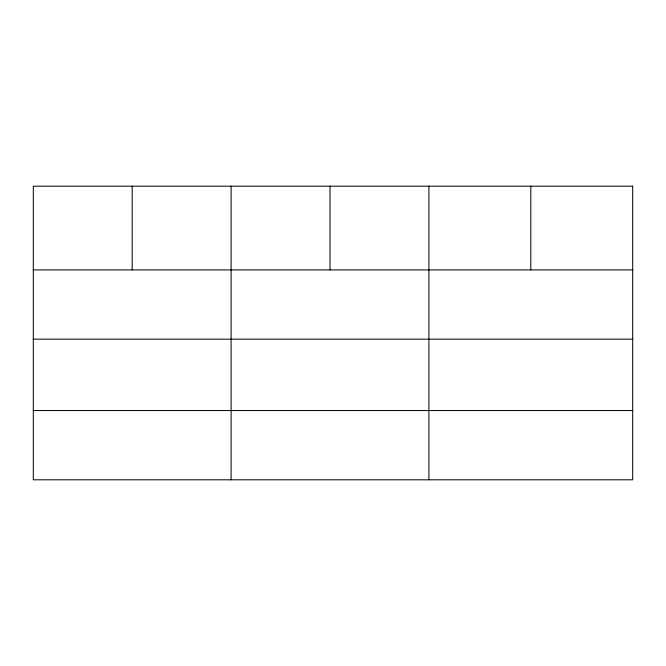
<?xml version="1.0" encoding="UTF-8"?>
<svg xmlns="http://www.w3.org/2000/svg" width="666" height="666" viewBox="0 0 666 666"><rect width="100%" height="100%" fill="white"/><g stroke="black" fill="none" stroke-linecap="round" stroke-linejoin="round"><path stroke-width="1" d="M33.3 269.905L632.7 269.905M33.3 339.169L632.7 339.169M33.3 410.539L632.7 410.539M530.802 186.197L530.802 269.905M428.904 186.197L428.904 479.803M330.003 186.197L330.003 269.905M231.102 186.197L231.102 479.803M132.201 186.197L132.201 269.905M632.7 186.197L33.3 186.197L33.3 479.803L632.7 479.803L632.7 186.197"/></g></svg>
